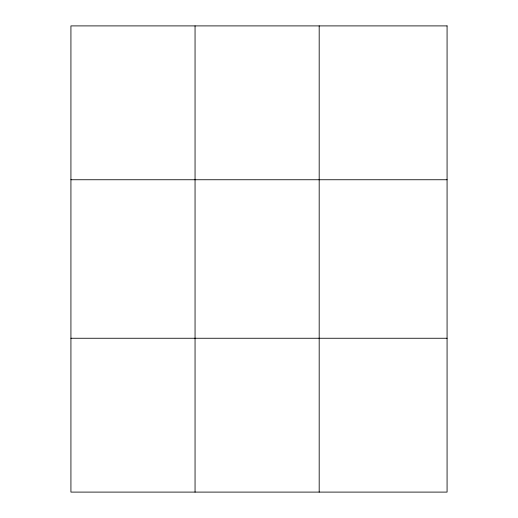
<?xml version="1.0" encoding="UTF-8"?>
<svg xmlns="http://www.w3.org/2000/svg" width="518" height="518" viewBox="0 0 518 518"><rect width="100%" height="100%" fill="white"/><g stroke="black" fill="none" stroke-linecap="round" stroke-linejoin="round"><path stroke-width="0.78" d="M195.053 25.9L195.053 492.1M319.185 25.9L319.185 492.1M70.927 179.746L447.073 179.746M70.927 338.254L447.073 338.254M447.073 25.9L447.073 492.1L70.927 492.1L70.927 25.9L447.073 25.9"/></g></svg>
